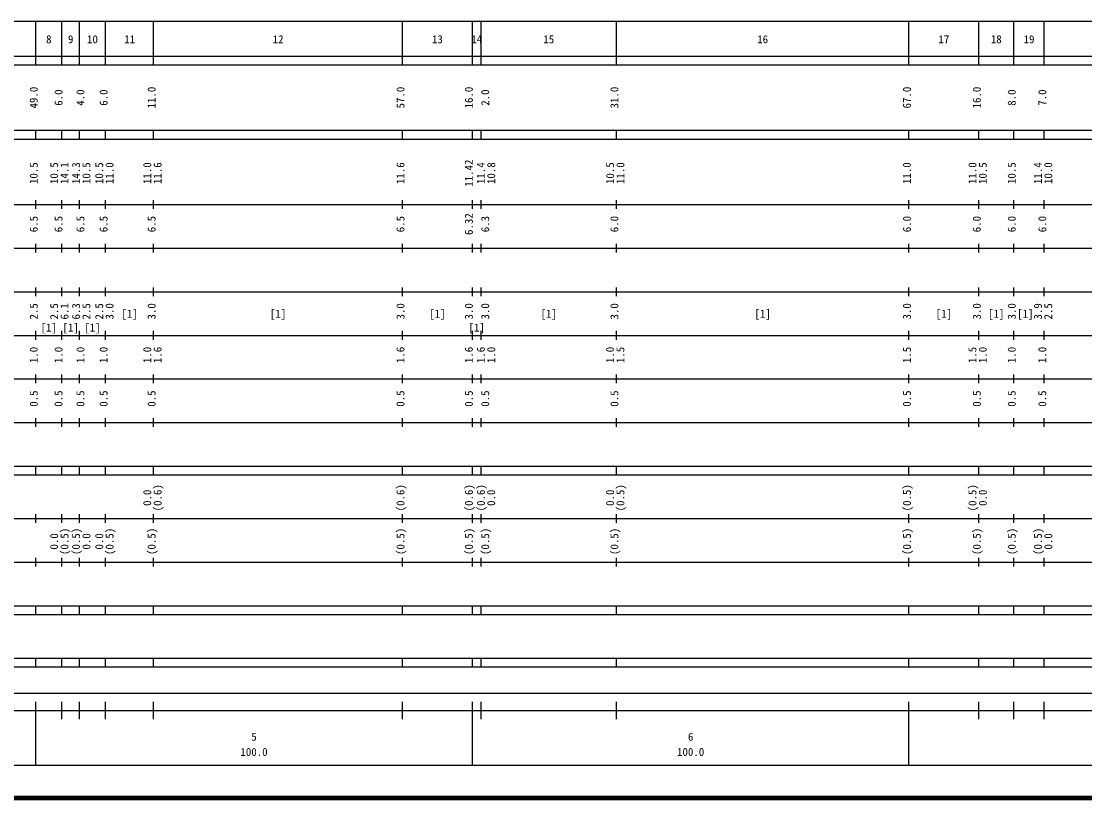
# Model space of a CAD drawing. Units: millimetres on the paper, enlarged 1000 times. Extents: x 40000 to 680000, y 20000 to 380000.
# Drawn here: x 264688 to 508261, y 20000 to 198000 of the extents above; entities that cross this region are included whole.
import ezdxf
from ezdxf.enums import TextEntityAlignment as Align

# ---------------------------------------------------------------- set-up
doc = ezdxf.new("R2010")
doc.units = ezdxf.units.MM
doc.header["$LTSCALE"] = 1000
doc.layers.add('M-TTL', color=2, linetype='Continuous', lineweight=140)
doc.layers.add('M-TTL-BAND', color=7, linetype='Continuous', lineweight=25)
doc.styles.add('ＭＳ ゴシック', font='')
doc.styles.get('ＭＳ ゴシック').set_extended_font_data('MS Gothic')

msp = doc.modelspace()

# ---------------------------------------------------------------- linework, layer by layer
at = {"layer": 'M-TTL'}
msp.add_line((40000, 20000), (680000, 20000), dxfattribs=at)
at = {"layer": 'M-TTL-BAND'}
for p, q in [((68000, 198000), (579000, 198000)), ((268000, 188000), (268000, 198000)), ((274000, 188000), (274000, 198000)), ((278000, 188000), (278000, 198000)), ((284000, 188000), (284000, 198000)), ((295000, 188000), (295000, 198000)), ((352000, 188000), (352000, 198000)), ((368000, 188000), (368000, 198000)), ((370000, 188000), (370000, 198000)), ((401000, 188000), (401000, 198000)), ((468000, 188000), (468000, 198000)), ((484000, 188000), (484000, 198000)), ((492000, 188000), (492000, 198000)), ((499000, 188000), (499000, 198000)), ((40000, 190000), (579000, 190000)), ((40000, 188000), (579000, 188000)), ((40000, 173000), (579000, 173000)), ((268000, 171000), (268000, 173000)), ((274000, 171000), (274000, 173000)), ((278000, 171000), (278000, 173000)), ((284000, 171000), (284000, 173000)), ((295000, 171000), (295000, 173000)), ((352000, 171000), (352000, 173000)), ((368000, 171000), (368000, 173000)), ((370000, 171000), (370000, 173000)), ((401000, 171000), (401000, 173000)), ((468000, 171000), (468000, 173000)), ((484000, 171000), (484000, 173000)), ((492000, 171000), (492000, 173000)), ((499000, 171000), (499000, 173000)), ((40000, 171000), (579000, 171000)), ((40000, 156000), (579000, 156000)), ((268000, 155000), (268000, 157000)), ((274000, 155000), (274000, 157000)), ((278000, 155000), (278000, 157000)), ((284000, 155000), (284000, 157000)), ((295000, 155000), (295000, 157000)), ((352000, 155000), (352000, 157000)), ((368000, 155000), (368000, 157000)), ((370000, 155000), (370000, 157000)), ((401000, 155000), (401000, 157000)), ((468000, 155000), (468000, 157000)), ((484000, 155000), (484000, 157000)), ((492000, 155000), (492000, 157000)), ((499000, 155000), (499000, 157000)), ((268000, 145000), (268000, 147000)), ((274000, 145000), (274000, 147000)), ((278000, 145000), (278000, 147000)), ((284000, 145000), (284000, 147000)), ((295000, 145000), (295000, 147000)), ((352000, 145000), (352000, 147000)), ((368000, 145000), (368000, 147000)), ((370000, 145000), (370000, 147000)), ((401000, 145000), (401000, 147000)), ((468000, 145000), (468000, 147000)), ((484000, 145000), (484000, 147000)), ((492000, 145000), (492000, 147000)), ((499000, 145000), (499000, 147000)), ((46000, 146000), (579000, 146000)), ((268000, 135000), (268000, 137000)), ((274000, 135000), (274000, 137000)), ((278000, 135000), (278000, 137000)), ((284000, 135000), (284000, 137000)), ((295000, 135000), (295000, 137000)), ((352000, 135000), (352000, 137000)), ((368000, 135000), (368000, 137000)), ((370000, 135000), (370000, 137000)), ((401000, 135000), (401000, 137000)), ((468000, 135000), (468000, 137000)), ((484000, 135000), (484000, 137000)), ((492000, 135000), (492000, 137000)), ((499000, 135000), (499000, 137000)), ((52000, 136000), (579000, 136000)), ((268000, 125000), (268000, 127000)), ((274000, 125000), (274000, 127000)), ((278000, 125000), (278000, 127000)), ((284000, 125000), (284000, 127000)), ((295000, 125000), (295000, 127000)), ((352000, 125000), (352000, 127000)), ((368000, 125000), (368000, 127000)), ((370000, 125000), (370000, 127000)), ((401000, 125000), (401000, 127000)), ((468000, 125000), (468000, 127000)), ((484000, 125000), (484000, 127000)), ((492000, 125000), (492000, 127000)), ((499000, 125000), (499000, 127000)), ((46000, 126000), (579000, 126000)), ((268000, 115000), (268000, 117000)), ((274000, 115000), (274000, 117000)), ((278000, 115000), (278000, 117000)), ((284000, 115000), (284000, 117000)), ((295000, 115000), (295000, 117000)), ((352000, 115000), (352000, 117000)), ((368000, 115000), (368000, 117000)), ((370000, 115000), (370000, 117000)), ((401000, 115000), (401000, 117000)), ((468000, 115000), (468000, 117000)), ((484000, 115000), (484000, 117000)), ((492000, 115000), (492000, 117000)), ((499000, 115000), (499000, 117000)), ((52000, 116000), (579000, 116000)), ((46000, 106000), (579000, 106000)), ((268000, 105000), (268000, 107000)), ((274000, 105000), (274000, 107000)), ((278000, 105000), (278000, 107000)), ((284000, 105000), (284000, 107000)), ((295000, 105000), (295000, 107000)), ((352000, 105000), (352000, 107000)), ((368000, 105000), (368000, 107000)), ((370000, 105000), (370000, 107000)), ((401000, 105000), (401000, 107000)), ((468000, 105000), (468000, 107000)), ((484000, 105000), (484000, 107000)), ((492000, 105000), (492000, 107000)), ((499000, 105000), (499000, 107000)), ((40000, 96000), (579000, 96000)), ((268000, 94000), (268000, 96000)), ((274000, 94000), (274000, 96000)), ((278000, 94000), (278000, 96000)), ((284000, 94000), (284000, 96000)), ((295000, 94000), (295000, 96000)), ((352000, 94000), (352000, 96000)), ((368000, 94000), (368000, 96000)), ((370000, 94000), (370000, 96000)), ((401000, 94000), (401000, 96000)), ((468000, 94000), (468000, 96000)), ((484000, 94000), (484000, 96000)), ((492000, 94000), (492000, 96000)), ((499000, 94000), (499000, 96000)), ((40000, 94000), (579000, 94000)), ((49000, 84000), (579000, 84000)), ((268000, 83000), (268000, 85000)), ((274000, 83000), (274000, 85000)), ((278000, 83000), (278000, 85000)), ((284000, 83000), (284000, 85000)), ((295000, 83000), (295000, 85000)), ((352000, 83000), (352000, 85000)), ((368000, 83000), (368000, 85000)), ((370000, 83000), (370000, 85000)), ((401000, 83000), (401000, 85000)), ((468000, 83000), (468000, 85000)), ((484000, 83000), (484000, 85000)), ((492000, 83000), (492000, 85000)), ((499000, 83000), (499000, 85000)), ((40000, 74000), (579000, 74000)), ((268000, 73000), (268000, 75000)), ((274000, 73000), (274000, 75000)), ((278000, 73000), (278000, 75000)), ((284000, 73000), (284000, 75000)), ((295000, 73000), (295000, 75000)), ((352000, 73000), (352000, 75000)), ((368000, 73000), (368000, 75000)), ((370000, 73000), (370000, 75000)), ((401000, 73000), (401000, 75000)), ((468000, 73000), (468000, 75000)), ((484000, 73000), (484000, 75000)), ((492000, 73000), (492000, 75000)), ((499000, 73000), (499000, 75000)), ((40000, 64000), (579000, 64000)), ((268000, 62000), (268000, 64000)), ((274000, 62000), (274000, 64000)), ((278000, 62000), (278000, 64000)), ((284000, 62000), (284000, 64000)), ((295000, 62000), (295000, 64000)), ((352000, 62000), (352000, 64000)), ((368000, 62000), (368000, 64000)), ((370000, 62000), (370000, 64000)), ((401000, 62000), (401000, 64000)), ((468000, 62000), (468000, 64000)), ((484000, 62000), (484000, 64000)), ((492000, 62000), (492000, 64000)), ((499000, 62000), (499000, 64000)), ((40000, 62000), (579000, 62000)), ((40000, 52000), (579000, 52000)), ((268000, 50000), (268000, 52000)), ((274000, 50000), (274000, 52000)), ((278000, 50000), (278000, 52000)), ((284000, 50000), (284000, 52000)), ((295000, 50000), (295000, 52000)), ((352000, 50000), (352000, 52000)), ((368000, 50000), (368000, 52000)), ((370000, 50000), (370000, 52000)), ((401000, 50000), (401000, 52000)), ((468000, 50000), (468000, 52000)), ((484000, 50000), (484000, 52000)), ((492000, 50000), (492000, 52000)), ((499000, 50000), (499000, 52000)), ((40000, 50000), (579000, 50000)), ((71000, 44000), (565000, 44000)), ((268000, 27500), (268000, 42000)), ((274000, 38000), (274000, 42000)), ((278000, 38000), (278000, 42000)), ((284000, 38000), (284000, 42000)), ((295000, 38000), (295000, 42000)), ((352000, 38000), (352000, 42000)), ((368000, 27500), (368000, 42000)), ((370000, 38000), (370000, 42000)), ((401000, 38000), (401000, 42000)), ((468000, 27500), (468000, 42000)), ((484000, 38000), (484000, 42000)), ((492000, 38000), (492000, 42000)), ((499000, 38000), (499000, 42000)), ((40000, 40000), (579000, 40000)), ((68000, 27500), (579000, 27500))]:
    msp.add_line(p, q, dxfattribs=at)

# ---------------------------------------------------------------- texts
at = {"layer": 'M-TTL-BAND', "style": 'ＭＳ ゴシック'}
for s, p in [('8', (271000, 192405)), ('9', (276000, 192405)), ('10', (281000, 192405)), ('11', (289500, 192405)), ('12', (323500, 192405)), ('13', (360000, 192405)), ('14', (369000, 192405)), ('15', (385500, 192405)), ('16', (434500, 192405)), ('17', (476000, 192405)), ('18', (488000, 192405)), ('19', (495500, 192405)), ('[1]', (289500, 129500)), ('[1]', (323500, 129500)), ('[1]', (360000, 129500)), ('[1]', (385500, 129500)), ('[1]', (434500, 129500)), ('[1]', (476000, 129500)), ('[1]', (488000, 129500)), ('[1]', (494660, 129500)), ('[1]', (271000, 126310)), ('[1]', (276000, 126310)), ('[1]', (281000, 126310)), ('[1]', (369000, 126310)), ('5', (318000, 32523)), ('6', (418000, 32523)), ('100.0', (318000, 29033)), ('100.0', (418000, 29033))]:
    msp.add_text(s, height=1833, dxfattribs=at).set_placement(p, align=Align.BOTTOM_CENTER)
for s, p in [('49.0', (269000, 180500)), ('11.0', (296000, 180500)), ('57.0', (353000, 180500)), ('16.0', (368660, 180500)), ('31.0', (402000, 180500)), ('67.0', (469000, 180500)), ('16.0', (485000, 180500)), ('6.0', (274676, 180500)), ('4.0', (279697, 180500)), ('6.0', (285000, 180500)), ('2.0', (372410, 180500)), ('8.0', (493000, 180500)), ('7.0', (500000, 180500)), ('11.42', (368660, 163174)), ('10.5', (269000, 163174)), ('10.5', (273676, 163174)), ('14.1', (276046, 163174)), ('14.3', (278697, 163174)), ('10.5', (281067, 163174)), ('10.5', (284000, 163174)), ('11.0', (286370, 163174)), ('11.0', (295000, 163174)), ('11.6', (297370, 163174)), ('11.6', (353000, 163174)), ('11.4', (371410, 163174)), ('10.8', (373780, 163174)), ('10.5', (401000, 163174)), ('11.0', (403370, 163174)), ('11.0', (469000, 163174)), ('11.0', (484000, 163174)), ('10.5', (486370, 163174)), ('10.5', (493000, 163174)), ('11.4', (499000, 163174)), ('10.0', (501370, 163174)), ('6.32', (368660, 151500)), ('6.5', (269000, 151500)), ('6.5', (274676, 151500)), ('6.5', (279697, 151500)), ('6.5', (285000, 151500)), ('6.5', (296000, 151500)), ('6.5', (353000, 151500)), ('6.3', (372410, 151500)), ('6.0', (402000, 151500)), ('6.0', (469000, 151500)), ('6.0', (485000, 151500)), ('6.0', (493000, 151500)), ('6.0', (500000, 151500)), ('2.5', (269000, 131500)), ('2.5', (273676, 131500)), ('6.1', (276046, 131500)), ('6.3', (278697, 131500)), ('2.5', (281067, 131500)), ('2.5', (284000, 131500)), ('3.0', (286370, 131500)), ('3.0', (296000, 131500)), ('3.0', (353000, 131500)), ('3.0', (368660, 131500)), ('3.0', (372410, 131500)), ('3.0', (402000, 131500)), ('3.0', (469000, 131500)), ('3.0', (485000, 131500)), ('3.0', (493000, 131500)), ('3.9', (499000, 131500)), ('2.5', (501370, 131500)), ('1.0', (269000, 121500)), ('1.0', (274676, 121500)), ('1.0', (279697, 121500)), ('1.0', (285000, 121500)), ('1.0', (295000, 121500)), ('1.6', (297370, 121500)), ('1.6', (353000, 121500)), ('1.6', (368660, 121500)), ('1.6', (371410, 121500)), ('1.0', (373780, 121500)), ('1.0', (401000, 121500)), ('1.5', (403370, 121500)), ('1.5', (469000, 121500)), ('1.5', (484000, 121500)), ('1.0', (486370, 121500)), ('1.0', (493000, 121500)), ('1.0', (500000, 121500)), ('0.5', (269000, 111500)), ('0.5', (274676, 111500)), ('0.5', (279697, 111500)), ('0.5', (285000, 111500)), ('0.5', (296000, 111500)), ('0.5', (353000, 111500)), ('0.5', (368660, 111500)), ('0.5', (372410, 111500)), ('0.5', (402000, 111500)), ('0.5', (469000, 111500)), ('0.5', (485000, 111500)), ('0.5', (493000, 111500)), ('0.5', (500000, 111500)), ('0.0', (295000, 88764)), ('(0.6)', (297370, 88764)), ('(0.6)', (353000, 88764)), ('(0.6)', (368660, 88764)), ('(0.6)', (371410, 88764)), ('0.0', (373780, 88764)), ('0.0', (401000, 88764)), ('(0.5)', (403370, 88764)), ('(0.5)', (469000, 88764)), ('(0.5)', (484000, 88764)), ('0.0', (486370, 88764)), ('0.0', (273676, 78764)), ('(0.5)', (276046, 78764)), ('(0.5)', (278697, 78764)), ('0.0', (281067, 78764)), ('0.0', (284000, 78764)), ('(0.5)', (286370, 78764)), ('(0.5)', (296000, 78764)), ('(0.5)', (353000, 78764)), ('(0.5)', (368660, 78764)), ('(0.5)', (372410, 78764)), ('(0.5)', (402000, 78764)), ('(0.5)', (469000, 78764)), ('(0.5)', (485000, 78764)), ('(0.5)', (493000, 78764)), ('(0.5)', (499000, 78764)), ('0.0', (501370, 78764))]:
    msp.add_text(s, height=1833, rotation=90, dxfattribs=at).set_placement(p, align=Align.BOTTOM_CENTER)

doc.saveas('drawing.dxf')
